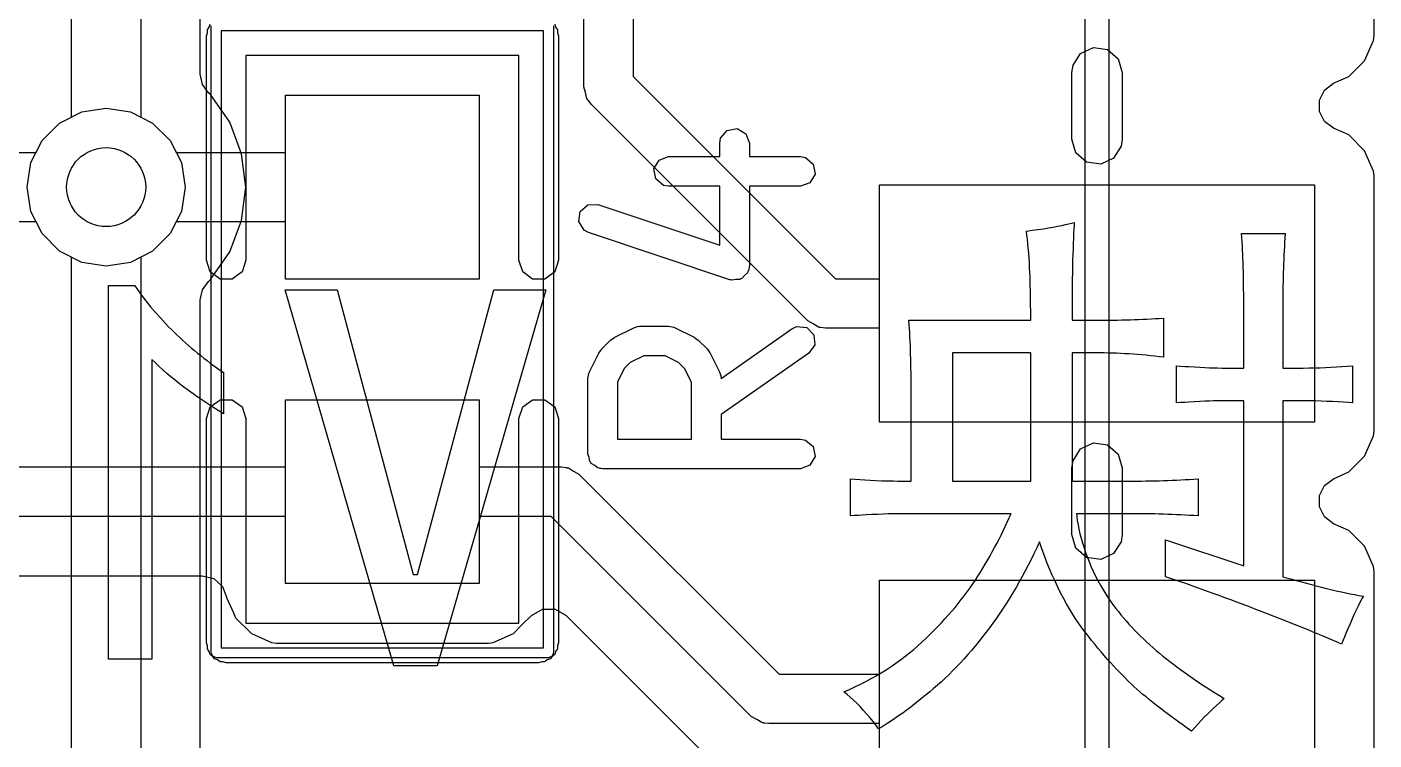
# Model space of a CAD drawing. Extents: x 2.76 to 4.68, y -4.29 to -3.
# Drawn here: x 3.1842 to 3.4524, y -3.6651 to -3.5231 of the extents above; entities that cross this region are included whole.
import ezdxf

# ---------------------------------------------------------------- set-up
doc = ezdxf.new("R2010")
doc.units = 0
doc.header["$MEASUREMENT"] = 0
doc.layers.add('BLACK', color=7, linetype='CONTINUOUS')

msp = doc.modelspace()

# ---------------------------------------------------------------- linework, layer by layer
at = {"layer": 'BLACK', "linetype": 'CONTINUOUS'}
for p, q in [((3.3949, -3.95219), (3.3949, -3.0073)), ((3.39963, -3.00967), (3.39963, -3.94982)), ((3.19311, -3.54105), (3.19311, -3.41395)), ((3.20689, -3.41395), (3.20689, -3.54105)), ((3.30492, -3.475), (3.30492, -3.53296)), ((3.4524, -3.52482), (3.4524, -3.47404)), ((3.29508, -3.535), (3.29508, -3.47704)), ((3.21872, -3.53254), (3.21872, -3.495)), ((3.22015, -3.52367), (3.22052, -3.52316)), ((3.22015, -3.52429), (3.22015, -3.52367)), ((3.22052, -3.52316), (3.22071, -3.52257)), ((3.22094, -3.64772), (3.22094, -3.52291)), ((3.28906, -3.52291), (3.28906, -3.64772)), ((3.28929, -3.52257), (3.28948, -3.52316)), ((3.28948, -3.52316), (3.28985, -3.52367)), ((3.28985, -3.52367), (3.28985, -3.52429)), ((3.21996, -3.52488), (3.22015, -3.52429)), ((3.21996, -3.56957), (3.21996, -3.52488)), ((3.22291, -3.5239), (3.22291, -3.64673)), ((3.28709, -3.5239), (3.22291, -3.5239)), ((3.28709, -3.64673), (3.28709, -3.5239)), ((3.28985, -3.52429), (3.29004, -3.52488)), ((3.29004, -3.52488), (3.29004, -3.56957)), ((3.4505, -3.52985), (3.45229, -3.52581)), ((3.45229, -3.52581), (3.4524, -3.52482)), ((3.28217, -3.52882), (3.22783, -3.52882)), ((3.22783, -3.52882), (3.22783, -3.56957)), ((3.28217, -3.56957), (3.28217, -3.52882)), ((3.39247, -3.53074), (3.39399, -3.52837)), ((3.39399, -3.52837), (3.39655, -3.5272)), ((3.39655, -3.5272), (3.39934, -3.5276)), ((3.39934, -3.5276), (3.40147, -3.52944)), ((3.39226, -3.53215), (3.39247, -3.53074)), ((3.40147, -3.52944), (3.40226, -3.53215)), ((3.44737, -3.53298), (3.4505, -3.52985)), ((3.21915, -3.53455), (3.21872, -3.53254)), ((3.30492, -3.53296), (3.34521, -3.57325)), ((3.39226, -3.54545), (3.39226, -3.53215)), ((3.40226, -3.53215), (3.40226, -3.54545)), ((3.44253, -3.53568), (3.44431, -3.53433)), ((3.44431, -3.53433), (3.44737, -3.53298)), ((3.22037, -3.5362), (3.21915, -3.53455)), ((3.22079, -3.53658), (3.22037, -3.5362)), ((3.2246, -3.54209), (3.22079, -3.53658)), ((3.23571, -3.54811), (3.23571, -3.53669)), ((3.23571, -3.53669), (3.27429, -3.53669)), ((3.23571, -3.57331), (3.23571, -3.53669)), ((3.23571, -3.53669), (3.27429, -3.53669)), ((3.23571, -3.57331), (3.23571, -3.53669)), ((3.23571, -3.53669), (3.27429, -3.53669)), ((3.27429, -3.53669), (3.27429, -3.57331)), ((3.27429, -3.53669), (3.27429, -3.57331)), ((3.27429, -3.53669), (3.27429, -3.57331)), ((3.29542, -3.53617), (3.29508, -3.535)), ((3.29568, -3.53736), (3.29542, -3.53617)), ((3.44153, -3.53768), (3.44253, -3.53568)), ((3.19513, -3.54002), (3.2, -3.53925)), ((3.2, -3.53925), (3.20487, -3.54002)), ((3.29583, -3.53756), (3.29568, -3.53736)), ((3.29586, -3.53766), (3.29583, -3.53756)), ((3.29599, -3.53778), (3.29586, -3.53766)), ((3.29652, -3.53848), (3.29599, -3.53778)), ((3.33969, -3.58165), (3.29652, -3.53848)), ((3.44153, -3.53992), (3.44153, -3.53768)), ((3.18726, -3.54574), (3.19074, -3.54226)), ((3.18726, -3.54574), (3.19074, -3.54226)), ((3.19074, -3.54226), (3.19513, -3.54002)), ((3.19074, -3.54226), (3.19311, -3.54105)), ((3.20487, -3.54002), (3.20926, -3.54226)), ((3.20689, -3.54105), (3.20926, -3.54226)), ((3.20926, -3.54226), (3.21274, -3.54574)), ((3.20926, -3.54226), (3.21274, -3.54574)), ((3.22697, -3.54835), (3.2246, -3.54209)), ((3.44253, -3.54192), (3.44153, -3.53992)), ((3.44431, -3.54327), (3.44253, -3.54192)), ((3.32232, -3.54525), (3.32361, -3.5437)), ((3.32361, -3.5437), (3.3256, -3.54335)), ((3.3256, -3.54335), (3.32735, -3.54436)), ((3.32735, -3.54436), (3.32804, -3.54626)), ((3.44737, -3.54462), (3.44431, -3.54327)), ((3.4505, -3.54775), (3.44737, -3.54462)), ((3.18502, -3.55013), (3.18726, -3.54574)), ((3.18605, -3.54811), (3.18726, -3.54574)), ((3.21274, -3.54574), (3.21395, -3.54811)), ((3.21274, -3.54574), (3.21498, -3.55013)), ((3.32214, -3.54626), (3.32232, -3.54525)), ((3.32214, -3.54893), (3.32214, -3.54626)), ((3.32804, -3.54626), (3.32804, -3.54893)), ((3.39306, -3.54816), (3.39226, -3.54545)), ((3.40206, -3.54686), (3.40054, -3.54923)), ((3.40226, -3.54545), (3.40206, -3.54686)), ((3.45229, -3.55179), (3.4505, -3.54775)), ((3.4505, -3.54775), (3.4505, -3.54775)), ((3.4505, -3.54775), (3.4505, -3.54775)), ((3.145, -3.54811), (3.18605, -3.54811)), ((3.18425, -3.555), (3.18502, -3.55013)), ((3.21395, -3.54811), (3.23571, -3.54811)), ((3.21498, -3.55013), (3.21575, -3.555)), ((3.22778, -3.555), (3.22697, -3.54835)), ((3.30906, -3.55137), (3.31007, -3.54962)), ((3.31007, -3.54962), (3.31197, -3.54893)), ((3.31197, -3.54893), (3.32214, -3.54893)), ((3.32804, -3.54893), (3.33821, -3.54893)), ((3.33821, -3.54893), (3.33922, -3.54911)), ((3.33922, -3.54911), (3.34077, -3.55041)), ((3.34077, -3.55041), (3.34112, -3.5524)), ((3.39519, -3.55), (3.39306, -3.54816)), ((3.39798, -3.5504), (3.39519, -3.55)), ((3.40054, -3.54923), (3.39798, -3.5504)), ((3.30941, -3.55336), (3.30906, -3.55137)), ((3.34112, -3.5524), (3.34011, -3.55415)), ((3.4524, -3.55278), (3.45229, -3.55179)), ((3.4524, -3.60356), (3.4524, -3.55278)), ((3.18502, -3.55987), (3.18425, -3.555)), ((3.21575, -3.555), (3.21498, -3.55987)), ((3.22697, -3.56165), (3.22778, -3.555)), ((3.31096, -3.55466), (3.30941, -3.55336)), ((3.31197, -3.55484), (3.31096, -3.55466)), ((3.32214, -3.55484), (3.31197, -3.55484)), ((3.32214, -3.56654), (3.32214, -3.55484)), ((3.33821, -3.55484), (3.32804, -3.55484)), ((3.32804, -3.55484), (3.32804, -3.57063)), ((3.34011, -3.55415), (3.33821, -3.55484)), ((3.35396, -3.57325), (3.35396, -3.55455)), ((3.35396, -3.55455), (3.44057, -3.55455)), ((3.35396, -3.60179), (3.35396, -3.55455)), ((3.35396, -3.55455), (3.44057, -3.55455)), ((3.35396, -3.60179), (3.35396, -3.55455)), ((3.35396, -3.55455), (3.44057, -3.55455)), ((3.44057, -3.55455), (3.44057, -3.60179)), ((3.44057, -3.55455), (3.44057, -3.60179)), ((3.44057, -3.55455), (3.44057, -3.60179)), ((3.29437, -3.55985), (3.29588, -3.55851)), ((3.29588, -3.55851), (3.2979, -3.55846)), ((3.2979, -3.55846), (3.32214, -3.56654)), ((3.18726, -3.56426), (3.18502, -3.55987)), ((3.21498, -3.55987), (3.21274, -3.56426)), ((3.29408, -3.56185), (3.29437, -3.55985)), ((3.18605, -3.56189), (3.14785, -3.56189)), ((3.18726, -3.56426), (3.18605, -3.56189)), ((3.21395, -3.56189), (3.21274, -3.56426)), ((3.23571, -3.56189), (3.21395, -3.56189)), ((3.2246, -3.56791), (3.22697, -3.56165)), ((3.23571, -3.57331), (3.23571, -3.56189)), ((3.29513, -3.56357), (3.29408, -3.56185)), ((3.29603, -3.56406), (3.29513, -3.56357)), ((3.38319, -3.56376), (3.38359, -3.56371)), ((3.38329, -3.56454), (3.38319, -3.56376)), ((3.38359, -3.56371), (3.38437, -3.5636)), ((3.38437, -3.5636), (3.3855, -3.56344)), ((3.3855, -3.56344), (3.38657, -3.56328)), ((3.38657, -3.56328), (3.38757, -3.56311)), ((3.38757, -3.56311), (3.38852, -3.56295)), ((3.38852, -3.56295), (3.3894, -3.56279)), ((3.3894, -3.56279), (3.39022, -3.56263)), ((3.39022, -3.56263), (3.39098, -3.56247)), ((3.39098, -3.56247), (3.3919, -3.56225)), ((3.3919, -3.56225), (3.39271, -3.56203)), ((3.39263, -3.56331), (3.39258, -3.56422)), ((3.39268, -3.56245), (3.39263, -3.56331)), ((3.39271, -3.56203), (3.39268, -3.56245)), ((3.19074, -3.56774), (3.18726, -3.56426)), ((3.19074, -3.56774), (3.18726, -3.56426)), ((3.21274, -3.56426), (3.20926, -3.56774)), ((3.21274, -3.56426), (3.20926, -3.56774)), ((3.32416, -3.57343), (3.29603, -3.56406)), ((3.38339, -3.56536), (3.38329, -3.56454)), ((3.38349, -3.56622), (3.38339, -3.56536)), ((3.38357, -3.56712), (3.38349, -3.56622)), ((3.3925, -3.5662), (3.39247, -3.56727)), ((3.39254, -3.56519), (3.3925, -3.5662)), ((3.39258, -3.56422), (3.39254, -3.56519)), ((3.42609, -3.56502), (3.42603, -3.56421)), ((3.42603, -3.56421), (3.43469, -3.56421)), ((3.42613, -3.56584), (3.42609, -3.56502)), ((3.42618, -3.56667), (3.42613, -3.56584)), ((3.43459, -3.56594), (3.43454, -3.5668)), ((3.43464, -3.56507), (3.43459, -3.56594)), ((3.43469, -3.56421), (3.43464, -3.56507)), ((3.19513, -3.56998), (3.19074, -3.56774)), ((3.19311, -3.56895), (3.19074, -3.56774)), ((3.19311, -3.91105), (3.19311, -3.56895)), ((3.20926, -3.56774), (3.20487, -3.56998)), ((3.20926, -3.56774), (3.20689, -3.56895)), ((3.20689, -3.56895), (3.20689, -3.91105)), ((3.22079, -3.57342), (3.2246, -3.56791)), ((3.38365, -3.56807), (3.38357, -3.56712)), ((3.38372, -3.56905), (3.38365, -3.56807)), ((3.38378, -3.57007), (3.38372, -3.56905)), ((3.39243, -3.56838), (3.3924, -3.56955)), ((3.39247, -3.56727), (3.39243, -3.56838)), ((3.42622, -3.5675), (3.42618, -3.56667)), ((3.42626, -3.56834), (3.42622, -3.5675)), ((3.42629, -3.56919), (3.42626, -3.56834)), ((3.42632, -3.57005), (3.42629, -3.56919)), ((3.43446, -3.56853), (3.43442, -3.5694)), ((3.4345, -3.56767), (3.43446, -3.56853)), ((3.43454, -3.5668), (3.4345, -3.56767)), ((3.2, -3.57075), (3.19513, -3.56998)), ((3.20487, -3.56998), (3.2, -3.57075)), ((3.22071, -3.57188), (3.21996, -3.56957)), ((3.22268, -3.57331), (3.22071, -3.57188)), ((3.22708, -3.57188), (3.22511, -3.57331)), ((3.22783, -3.56957), (3.22708, -3.57188)), ((3.28292, -3.57188), (3.28217, -3.56957)), ((3.28489, -3.57331), (3.28292, -3.57188)), ((3.28929, -3.57188), (3.28732, -3.57331)), ((3.29004, -3.56957), (3.28929, -3.57188)), ((3.32772, -3.57182), (3.32769, -3.57204)), ((3.32786, -3.57164), (3.32772, -3.57182)), ((3.32804, -3.57063), (3.32786, -3.57164)), ((3.38383, -3.57086), (3.38378, -3.57007)), ((3.38384, -3.57113), (3.38383, -3.57086)), ((3.38388, -3.57196), (3.38384, -3.57113)), ((3.39238, -3.57077), (3.39235, -3.57204)), ((3.3924, -3.56955), (3.39238, -3.57077)), ((3.42635, -3.57091), (3.42632, -3.57005)), ((3.42638, -3.57178), (3.42635, -3.57091)), ((3.4264, -3.57265), (3.42638, -3.57178)), ((3.43436, -3.57113), (3.43433, -3.57199)), ((3.43439, -3.57026), (3.43436, -3.57113)), ((3.43442, -3.5694), (3.43439, -3.57026)), ((3.20045, -3.64902), (3.20045, -3.57459)), ((3.20045, -3.57459), (3.20564, -3.57459)), ((3.20564, -3.57459), (3.20608, -3.57521)), ((3.21915, -3.57545), (3.22037, -3.5738)), ((3.22037, -3.5738), (3.22046, -3.57372)), ((3.22046, -3.57372), (3.22079, -3.57342)), ((3.22511, -3.57331), (3.22268, -3.57331)), ((3.27429, -3.57331), (3.23571, -3.57331)), ((3.27429, -3.57331), (3.23571, -3.57331)), ((3.27429, -3.57331), (3.23571, -3.57331)), ((3.28732, -3.57331), (3.28489, -3.57331)), ((3.32438, -3.57343), (3.32416, -3.57343)), ((3.32458, -3.57354), (3.32438, -3.57343)), ((3.32537, -3.5734), (3.32458, -3.57354)), ((3.32618, -3.57338), (3.32537, -3.5734)), ((3.32634, -3.57323), (3.32618, -3.57338)), ((3.32657, -3.57319), (3.32634, -3.57323)), ((3.32708, -3.57257), (3.32657, -3.57319)), ((3.32769, -3.57204), (3.32708, -3.57257)), ((3.34521, -3.57325), (3.35396, -3.57325)), ((3.38391, -3.57281), (3.38388, -3.57196)), ((3.38394, -3.5737), (3.38391, -3.57281)), ((3.38397, -3.57462), (3.38394, -3.5737)), ((3.38399, -3.57557), (3.38397, -3.57462)), ((3.39233, -3.57336), (3.39232, -3.57473)), ((3.39235, -3.57204), (3.39233, -3.57336)), ((3.42642, -3.57354), (3.4264, -3.57265)), ((3.42643, -3.57443), (3.42642, -3.57354)), ((3.42644, -3.57532), (3.42643, -3.57443)), ((3.43427, -3.57459), (3.43426, -3.57546)), ((3.43429, -3.57373), (3.43427, -3.57459)), ((3.43431, -3.57286), (3.43429, -3.57373)), ((3.43433, -3.57199), (3.43431, -3.57286)), ((3.20608, -3.57521), (3.20697, -3.57643)), ((3.20697, -3.57643), (3.2079, -3.57764)), ((3.21872, -3.57746), (3.21915, -3.57545)), ((3.23562, -3.57546), (3.24601, -3.57546)), ((3.25726, -3.65031), (3.23562, -3.57546)), ((3.24601, -3.57546), (3.26114, -3.63213)), ((3.26201, -3.63213), (3.27716, -3.57546)), ((3.28755, -3.57546), (3.26591, -3.65031)), ((3.27716, -3.57546), (3.28755, -3.57546)), ((3.38401, -3.57655), (3.38399, -3.57557)), ((3.38403, -3.57755), (3.38401, -3.57655)), ((3.3923, -3.57615), (3.39229, -3.57762)), ((3.39232, -3.57473), (3.3923, -3.57615)), ((3.42645, -3.57623), (3.42644, -3.57532)), ((3.42646, -3.57714), (3.42645, -3.57623)), ((3.42646, -3.57805), (3.42646, -3.57714)), ((3.43426, -3.57546), (3.43425, -3.57632)), ((3.43425, -3.57632), (3.43425, -3.57719)), ((3.43425, -3.57719), (3.43425, -3.57805)), ((3.2079, -3.57764), (3.20885, -3.57882)), ((3.20885, -3.57882), (3.20984, -3.57998)), ((3.20984, -3.57998), (3.21086, -3.58112)), ((3.21872, -3.81439), (3.21872, -3.57746)), ((3.38404, -3.57859), (3.38403, -3.57755)), ((3.38405, -3.57966), (3.38404, -3.57859)), ((3.38405, -3.58076), (3.38405, -3.57966)), ((3.39229, -3.57914), (3.39228, -3.57992)), ((3.39228, -3.57992), (3.39228, -3.58071)), ((3.39229, -3.57762), (3.39229, -3.57914)), ((3.42646, -3.59103), (3.42646, -3.57805)), ((3.43425, -3.57805), (3.43425, -3.59103)), ((3.21086, -3.58112), (3.21191, -3.58224)), ((3.21191, -3.58224), (3.21244, -3.5828)), ((3.30618, -3.58274), (3.30634, -3.58268)), ((3.30634, -3.58268), (3.31197, -3.58268)), ((3.31197, -3.58268), (3.31298, -3.58286)), ((3.34076, -3.58223), (3.33969, -3.58165)), ((3.34178, -3.58289), (3.34076, -3.58223)), ((3.35987, -3.58233), (3.35982, -3.58151)), ((3.35982, -3.58151), (3.38405, -3.58151)), ((3.35992, -3.58316), (3.35987, -3.58233)), ((3.38405, -3.58151), (3.38405, -3.58076)), ((3.39228, -3.58071), (3.39228, -3.58151)), ((3.39228, -3.58151), (3.39703, -3.58151)), ((3.39703, -3.58151), (3.3979, -3.58151)), ((3.3979, -3.58151), (3.39876, -3.58151)), ((3.39876, -3.58151), (3.39961, -3.5815)), ((3.39961, -3.5815), (3.40047, -3.58149)), ((3.40047, -3.58149), (3.40132, -3.58147)), ((3.40132, -3.58147), (3.40217, -3.58145)), ((3.40217, -3.58145), (3.40301, -3.58143)), ((3.40301, -3.58143), (3.40385, -3.5814)), ((3.40385, -3.5814), (3.40469, -3.58137)), ((3.40469, -3.58137), (3.40552, -3.58134)), ((3.40552, -3.58134), (3.40635, -3.58131)), ((3.40635, -3.58131), (3.40718, -3.58127)), ((3.40718, -3.58127), (3.408, -3.58122)), ((3.408, -3.58122), (3.40883, -3.58118)), ((3.40883, -3.58118), (3.40964, -3.58113)), ((3.40964, -3.58113), (3.41046, -3.58107)), ((3.41046, -3.58107), (3.41046, -3.58886)), ((3.21244, -3.5828), (3.21298, -3.58335)), ((3.21298, -3.58335), (3.21353, -3.58389)), ((3.21353, -3.58389), (3.21409, -3.58443)), ((3.21409, -3.58443), (3.21466, -3.58496)), ((3.21466, -3.58496), (3.21523, -3.58549)), ((3.3005, -3.58542), (3.30123, -3.58491)), ((3.30123, -3.58491), (3.30127, -3.58487)), ((3.30127, -3.58487), (3.30502, -3.58299)), ((3.30502, -3.58299), (3.306, -3.5827)), ((3.306, -3.5827), (3.30618, -3.58274)), ((3.31298, -3.58286), (3.31311, -3.58297)), ((3.31311, -3.58297), (3.31329, -3.58299)), ((3.31329, -3.58299), (3.31704, -3.58487)), ((3.31704, -3.58487), (3.31775, -3.58539)), ((3.3224, -3.59309), (3.33652, -3.58321)), ((3.33652, -3.58321), (3.33745, -3.58278)), ((3.33745, -3.58278), (3.33946, -3.58296)), ((3.33946, -3.58296), (3.34089, -3.58438)), ((3.34089, -3.58438), (3.34107, -3.5864)), ((3.34203, -3.58293), (3.34178, -3.58289)), ((3.34212, -3.58298), (3.34203, -3.58293)), ((3.3423, -3.58297), (3.34212, -3.58298)), ((3.34317, -3.58309), (3.3423, -3.58297)), ((3.35396, -3.58309), (3.34317, -3.58309)), ((3.35396, -3.60179), (3.35396, -3.58309)), ((3.35997, -3.58399), (3.35992, -3.58316)), ((3.36001, -3.58484), (3.35997, -3.58399)), ((3.36005, -3.58569), (3.36001, -3.58484)), ((3.21523, -3.58549), (3.21581, -3.58601)), ((3.21581, -3.58601), (3.2164, -3.58653)), ((3.2164, -3.58653), (3.217, -3.58704)), ((3.217, -3.58704), (3.2176, -3.58755)), ((3.2176, -3.58755), (3.21821, -3.58806)), ((3.29808, -3.58806), (3.2986, -3.58735)), ((3.2986, -3.58735), (3.29863, -3.58729)), ((3.29863, -3.58729), (3.3005, -3.58542)), ((3.31775, -3.58539), (3.3178, -3.58542)), ((3.3178, -3.58542), (3.31968, -3.58729)), ((3.31968, -3.58729), (3.32019, -3.58802)), ((3.32019, -3.58802), (3.32023, -3.58806)), ((3.34107, -3.5864), (3.33991, -3.58805)), ((3.36009, -3.58656), (3.36005, -3.58569)), ((3.36012, -3.58744), (3.36009, -3.58656)), ((3.36014, -3.588), (3.36012, -3.58744)), ((3.36015, -3.58832), (3.36014, -3.588)), ((3.36847, -3.588), (3.36847, -3.61354)), ((3.38405, -3.588), (3.36847, -3.588)), ((3.38405, -3.61354), (3.38405, -3.588)), ((3.39703, -3.588), (3.39228, -3.588)), ((3.39228, -3.588), (3.39228, -3.61354)), ((3.39785, -3.588), (3.39703, -3.588)), ((3.39866, -3.58801), (3.39785, -3.588)), ((3.39949, -3.58803), (3.39866, -3.58801)), ((3.40031, -3.58805), (3.39949, -3.58803)), ((3.20981, -3.59), (3.2091, -3.5893)), ((3.2091, -3.5893), (3.2091, -3.64902)), ((3.21055, -3.5907), (3.20981, -3.59)), ((3.21131, -3.59139), (3.21055, -3.5907)), ((3.21821, -3.58806), (3.21883, -3.58855)), ((3.21883, -3.58855), (3.21945, -3.58905)), ((3.21945, -3.58905), (3.22009, -3.58953)), ((3.22009, -3.58953), (3.22073, -3.59002)), ((3.22073, -3.59002), (3.22138, -3.5905)), ((3.22138, -3.5905), (3.22203, -3.59097)), ((3.2962, -3.59181), (3.29808, -3.58806)), ((3.30434, -3.58993), (3.30314, -3.59113)), ((3.30704, -3.58858), (3.30434, -3.58993)), ((3.31127, -3.58858), (3.30704, -3.58858)), ((3.31397, -3.58993), (3.31127, -3.58858)), ((3.31516, -3.59113), (3.31397, -3.58993)), ((3.32023, -3.58806), (3.32211, -3.59181)), ((3.33991, -3.58805), (3.32242, -3.60029)), ((3.36018, -3.58922), (3.36015, -3.58832)), ((3.3602, -3.59013), (3.36018, -3.58922)), ((3.36022, -3.59104), (3.3602, -3.59013)), ((3.40114, -3.58808), (3.40031, -3.58805)), ((3.40197, -3.58812), (3.40114, -3.58808)), ((3.4028, -3.58816), (3.40197, -3.58812)), ((3.40364, -3.58821), (3.4028, -3.58816)), ((3.40448, -3.58827), (3.40364, -3.58821)), ((3.40532, -3.58833), (3.40448, -3.58827)), ((3.40617, -3.5884), (3.40532, -3.58833)), ((3.40702, -3.58848), (3.40617, -3.5884)), ((3.40788, -3.58857), (3.40702, -3.58848)), ((3.40873, -3.58866), (3.40788, -3.58857)), ((3.40959, -3.58876), (3.40873, -3.58866)), ((3.41046, -3.58886), (3.40959, -3.58876)), ((3.41305, -3.59796), (3.41305, -3.59059)), ((3.41305, -3.59059), (3.4139, -3.59065)), ((3.4139, -3.59065), (3.41472, -3.5907)), ((3.41472, -3.5907), (3.41551, -3.59074)), ((3.44597, -3.59074), (3.44704, -3.59067)), ((3.44704, -3.59067), (3.44809, -3.59059)), ((3.44809, -3.59059), (3.44809, -3.59796)), ((3.2121, -3.59208), (3.21131, -3.59139)), ((3.21291, -3.59277), (3.2121, -3.59208)), ((3.21374, -3.59346), (3.21291, -3.59277)), ((3.22203, -3.59097), (3.2227, -3.59144)), ((3.2227, -3.59144), (3.22337, -3.5919)), ((3.22337, -3.5919), (3.22337, -3.60011)), ((3.29589, -3.59313), (3.29607, -3.59212)), ((3.29589, -3.60813), (3.29589, -3.59313)), ((3.29607, -3.59212), (3.29618, -3.59199)), ((3.29618, -3.59199), (3.2962, -3.59181)), ((3.30314, -3.59113), (3.3018, -3.59383)), ((3.31651, -3.59383), (3.31516, -3.59113)), ((3.32211, -3.59181), (3.3224, -3.59279)), ((3.3224, -3.59279), (3.32236, -3.59296)), ((3.32236, -3.59296), (3.3224, -3.59309)), ((3.36023, -3.59197), (3.36022, -3.59104)), ((3.36025, -3.59291), (3.36023, -3.59197)), ((3.36026, -3.59386), (3.36025, -3.59291)), ((3.41551, -3.59074), (3.41664, -3.59081)), ((3.41664, -3.59081), (3.4177, -3.59086)), ((3.4177, -3.59086), (3.41869, -3.59091)), ((3.41869, -3.59091), (3.41961, -3.59095)), ((3.41961, -3.59095), (3.42046, -3.59098)), ((3.42046, -3.59098), (3.42124, -3.59101)), ((3.42124, -3.59101), (3.42218, -3.59103)), ((3.42218, -3.59103), (3.423, -3.59103)), ((3.423, -3.59103), (3.42646, -3.59103)), ((3.43425, -3.59103), (3.43642, -3.59103)), ((3.43642, -3.59103), (3.43718, -3.59103)), ((3.43718, -3.59103), (3.4383, -3.59102)), ((3.4383, -3.59102), (3.43942, -3.59101)), ((3.43942, -3.59101), (3.44053, -3.59098)), ((3.44053, -3.59098), (3.44164, -3.59095)), ((3.44164, -3.59095), (3.44273, -3.59091)), ((3.44273, -3.59091), (3.44382, -3.59086)), ((3.44382, -3.59086), (3.4449, -3.59081)), ((3.4449, -3.59081), (3.44597, -3.59074)), ((3.2146, -3.59414), (3.21374, -3.59346)), ((3.21548, -3.59481), (3.2146, -3.59414)), ((3.21638, -3.59549), (3.21548, -3.59481)), ((3.21731, -3.59616), (3.21638, -3.59549)), ((3.3018, -3.59383), (3.3018, -3.60518)), ((3.31651, -3.60518), (3.31651, -3.59383)), ((3.36026, -3.59482), (3.36026, -3.59386)), ((3.36026, -3.59578), (3.36026, -3.59482)), ((3.36026, -3.61354), (3.36026, -3.59578)), ((3.21826, -3.59682), (3.21731, -3.59616)), ((3.21923, -3.59749), (3.21826, -3.59682)), ((3.22023, -3.59815), (3.21923, -3.59749)), ((3.21996, -3.60106), (3.22071, -3.59875)), ((3.22125, -3.59881), (3.22023, -3.59815)), ((3.22071, -3.59875), (3.22268, -3.59732)), ((3.22268, -3.59732), (3.22511, -3.59732)), ((3.22511, -3.59732), (3.22708, -3.59875)), ((3.22708, -3.59875), (3.22783, -3.60106)), ((3.23571, -3.61071), (3.23571, -3.59732)), ((3.23571, -3.59732), (3.27429, -3.59732)), ((3.23571, -3.63394), (3.23571, -3.59732)), ((3.23571, -3.59732), (3.27429, -3.59732)), ((3.23571, -3.63394), (3.23571, -3.59732)), ((3.23571, -3.59732), (3.27429, -3.59732)), ((3.27429, -3.59732), (3.27429, -3.61071)), ((3.27429, -3.59732), (3.27429, -3.63394)), ((3.27429, -3.59732), (3.27429, -3.63394)), ((3.28217, -3.60106), (3.28292, -3.59875)), ((3.28292, -3.59875), (3.28489, -3.59732)), ((3.28489, -3.59732), (3.28732, -3.59732)), ((3.28732, -3.59732), (3.28929, -3.59875)), ((3.28929, -3.59875), (3.29004, -3.60106)), ((3.4139, -3.5979), (3.41305, -3.59796)), ((3.41472, -3.59785), (3.4139, -3.5979)), ((3.41551, -3.59781), (3.41472, -3.59785)), ((3.41664, -3.59774), (3.41551, -3.59781)), ((3.4177, -3.59769), (3.41664, -3.59774)), ((3.41869, -3.59764), (3.4177, -3.59769)), ((3.41961, -3.5976), (3.41869, -3.59764)), ((3.42046, -3.59757), (3.41961, -3.5976)), ((3.42124, -3.59754), (3.42046, -3.59757)), ((3.42218, -3.59752), (3.42124, -3.59754)), ((3.423, -3.59752), (3.42218, -3.59752)), ((3.42646, -3.59752), (3.423, -3.59752)), ((3.42646, -3.6304), (3.42646, -3.59752)), ((3.43598, -3.59752), (3.43425, -3.59752)), ((3.43425, -3.59752), (3.43425, -3.63257)), ((3.43679, -3.59752), (3.43598, -3.59752)), ((3.43759, -3.59752), (3.43679, -3.59752)), ((3.43838, -3.59753), (3.43759, -3.59752)), ((3.43917, -3.59754), (3.43838, -3.59753)), ((3.43995, -3.59756), (3.43917, -3.59754)), ((3.44073, -3.59758), (3.43995, -3.59756)), ((3.44188, -3.59761), (3.44073, -3.59758)), ((3.44301, -3.59766), (3.44188, -3.59761)), ((3.44413, -3.59771), (3.44301, -3.59766)), ((3.44523, -3.59776), (3.44413, -3.59771)), ((3.44632, -3.59783), (3.44523, -3.59776)), ((3.44739, -3.5979), (3.44632, -3.59783)), ((3.44809, -3.59796), (3.44739, -3.5979)), ((3.21996, -3.64575), (3.21996, -3.60106)), ((3.2223, -3.59946), (3.22125, -3.59881)), ((3.22337, -3.60011), (3.2223, -3.59946)), ((3.22783, -3.60106), (3.22783, -3.64181)), ((3.28217, -3.64181), (3.28217, -3.60106)), ((3.29004, -3.60106), (3.29004, -3.64575)), ((3.32242, -3.60029), (3.32242, -3.60518)), ((3.44057, -3.60179), (3.35396, -3.60179)), ((3.44057, -3.60179), (3.35396, -3.60179)), ((3.44057, -3.60179), (3.35396, -3.60179)), ((3.45229, -3.60455), (3.4524, -3.60356)), ((3.3018, -3.60518), (3.31651, -3.60518)), ((3.32242, -3.60518), (3.33821, -3.60518)), ((3.33821, -3.60518), (3.33922, -3.60535)), ((3.33922, -3.60535), (3.34077, -3.60665)), ((3.34077, -3.60665), (3.34112, -3.60864)), ((3.39399, -3.60711), (3.39655, -3.60594)), ((3.39655, -3.60594), (3.39934, -3.60634)), ((3.39934, -3.60634), (3.40147, -3.60818)), ((3.4505, -3.60859), (3.45229, -3.60455)), ((3.29615, -3.60885), (3.29589, -3.60813)), ((3.29629, -3.60961), (3.29615, -3.60885)), ((3.34112, -3.60864), (3.34011, -3.61039)), ((3.39226, -3.61089), (3.39247, -3.60948)), ((3.39247, -3.60948), (3.39399, -3.60711)), ((3.40147, -3.60818), (3.40226, -3.61089)), ((3.44737, -3.61172), (3.4505, -3.60859)), ((3.16429, -3.61071), (3.23571, -3.61071)), ((3.27429, -3.61071), (3.29063, -3.61071)), ((3.29063, -3.61071), (3.2915, -3.61083)), ((3.2915, -3.61083), (3.29168, -3.61082)), ((3.29168, -3.61082), (3.29177, -3.61087)), ((3.29177, -3.61087), (3.29202, -3.61091)), ((3.29202, -3.61091), (3.29304, -3.61157)), ((3.29304, -3.61157), (3.29411, -3.61215)), ((3.29411, -3.61215), (3.33395, -3.65199)), ((3.29649, -3.60978), (3.29629, -3.60961)), ((3.29658, -3.61003), (3.29649, -3.60978)), ((3.29725, -3.61041), (3.29658, -3.61003)), ((3.29783, -3.6109), (3.29725, -3.61041)), ((3.29822, -3.61097), (3.29783, -3.6109)), ((3.29833, -3.61104), (3.29822, -3.61097)), ((3.29846, -3.61101), (3.29833, -3.61104)), ((3.29884, -3.61108), (3.29846, -3.61101)), ((3.33821, -3.61108), (3.29884, -3.61108)), ((3.34011, -3.61039), (3.33821, -3.61108)), ((3.39226, -3.62419), (3.39226, -3.61089)), ((3.40226, -3.61089), (3.40226, -3.62419)), ((3.44431, -3.61307), (3.44737, -3.61172)), ((3.34815, -3.62046), (3.34815, -3.61309)), ((3.34815, -3.61309), (3.34906, -3.61317)), ((3.34906, -3.61317), (3.35002, -3.61324)), ((3.35002, -3.61324), (3.35103, -3.61331)), ((3.35103, -3.61331), (3.35208, -3.61336)), ((3.35208, -3.61336), (3.35317, -3.61341)), ((3.35317, -3.61341), (3.35432, -3.61345)), ((3.35432, -3.61345), (3.35511, -3.61347)), ((3.35511, -3.61347), (3.35591, -3.61349)), ((3.35591, -3.61349), (3.35674, -3.61351)), ((3.35674, -3.61351), (3.35759, -3.61352)), ((3.35759, -3.61352), (3.35846, -3.61353)), ((3.35846, -3.61353), (3.35935, -3.61353)), ((3.35935, -3.61353), (3.36026, -3.61354)), ((3.36847, -3.61354), (3.38405, -3.61354)), ((3.39228, -3.61354), (3.40353, -3.61354)), ((3.40353, -3.61354), (3.4044, -3.61353)), ((3.4044, -3.61353), (3.40526, -3.61353)), ((3.40526, -3.61353), (3.40613, -3.61352)), ((3.40613, -3.61352), (3.407, -3.61351)), ((3.407, -3.61351), (3.40786, -3.61349)), ((3.40786, -3.61349), (3.40873, -3.61347)), ((3.40873, -3.61347), (3.40959, -3.61345)), ((3.40959, -3.61345), (3.41046, -3.61342)), ((3.41046, -3.61342), (3.41132, -3.6134)), ((3.41132, -3.6134), (3.41219, -3.61336)), ((3.41219, -3.61336), (3.41305, -3.61333)), ((3.41305, -3.61333), (3.41392, -3.61329)), ((3.41392, -3.61329), (3.41478, -3.61324)), ((3.41478, -3.61324), (3.41565, -3.6132)), ((3.41565, -3.6132), (3.41651, -3.61315)), ((3.41651, -3.61315), (3.41738, -3.61309)), ((3.41738, -3.61309), (3.41738, -3.62046)), ((3.44153, -3.61642), (3.44253, -3.61442)), ((3.44253, -3.61442), (3.44431, -3.61307)), ((3.44153, -3.61866), (3.44153, -3.61642)), ((3.35245, -3.62021), (3.35131, -3.62027)), ((3.35357, -3.62016), (3.35245, -3.62021)), ((3.35467, -3.62011), (3.35357, -3.62016)), ((3.35574, -3.62008), (3.35467, -3.62011)), ((3.3568, -3.62005), (3.35574, -3.62008)), ((3.35783, -3.62003), (3.3568, -3.62005)), ((3.35883, -3.62002), (3.35783, -3.62003)), ((3.35982, -3.62002), (3.35883, -3.62002)), ((3.38017, -3.62002), (3.35982, -3.62002)), ((3.37978, -3.62088), (3.38017, -3.62002)), ((3.40353, -3.62002), (3.39315, -3.62002)), ((3.39315, -3.62002), (3.39321, -3.62056)), ((3.4044, -3.62002), (3.40353, -3.62002)), ((3.40526, -3.62002), (3.4044, -3.62002)), ((3.40613, -3.62003), (3.40526, -3.62002)), ((3.407, -3.62004), (3.40613, -3.62003)), ((3.40786, -3.62006), (3.407, -3.62004)), ((3.40873, -3.62008), (3.40786, -3.62006)), ((3.40959, -3.6201), (3.40873, -3.62008)), ((3.41046, -3.62013), (3.40959, -3.6201)), ((3.41132, -3.62016), (3.41046, -3.62013)), ((3.41219, -3.62019), (3.41132, -3.62016)), ((3.41305, -3.62023), (3.41219, -3.62019)), ((3.44253, -3.62066), (3.44153, -3.61866)), ((3.23571, -3.62055), (3.16429, -3.62055)), ((3.23571, -3.63394), (3.23571, -3.62055)), ((3.28859, -3.62055), (3.27429, -3.62055)), ((3.27429, -3.62055), (3.27429, -3.63394)), ((3.32843, -3.66039), (3.28859, -3.62055)), ((3.34895, -3.62041), (3.34815, -3.62046)), ((3.34975, -3.62036), (3.34895, -3.62041)), ((3.35053, -3.62031), (3.34975, -3.62036)), ((3.35131, -3.62027), (3.35053, -3.62031)), ((3.37858, -3.62344), (3.37899, -3.62259)), ((3.37899, -3.62259), (3.37939, -3.62174)), ((3.37939, -3.62174), (3.37978, -3.62088)), ((3.39321, -3.62056), (3.39332, -3.6214)), ((3.39332, -3.6214), (3.39347, -3.62225)), ((3.39347, -3.62225), (3.39365, -3.62312)), ((3.41392, -3.62027), (3.41305, -3.62023)), ((3.41478, -3.62031), (3.41392, -3.62027)), ((3.41565, -3.62036), (3.41478, -3.62031)), ((3.41651, -3.62041), (3.41565, -3.62036)), ((3.41738, -3.62046), (3.41651, -3.62041)), ((3.44431, -3.62201), (3.44253, -3.62066)), ((3.44737, -3.62336), (3.44431, -3.62201)), ((3.37731, -3.62595), (3.37774, -3.62512)), ((3.37774, -3.62512), (3.37816, -3.62428)), ((3.37816, -3.62428), (3.37858, -3.62344)), ((3.39306, -3.6269), (3.39226, -3.62419)), ((3.39365, -3.62312), (3.39385, -3.62401)), ((3.39385, -3.62401), (3.39409, -3.62492)), ((3.39409, -3.62492), (3.39436, -3.62585)), ((3.40226, -3.62419), (3.40206, -3.6256)), ((3.41088, -3.63257), (3.41088, -3.62521)), ((3.41088, -3.62521), (3.42646, -3.6304)), ((3.4505, -3.62649), (3.44737, -3.62336)), ((3.37596, -3.62842), (3.37641, -3.6276)), ((3.37641, -3.6276), (3.37686, -3.62678)), ((3.37686, -3.62678), (3.37731, -3.62595)), ((3.38468, -3.628), (3.38411, -3.62915)), ((3.38524, -3.62683), (3.38468, -3.628)), ((3.38578, -3.62565), (3.38524, -3.62683)), ((3.38628, -3.62704), (3.38578, -3.62565)), ((3.38678, -3.62839), (3.38628, -3.62704)), ((3.39519, -3.62874), (3.39306, -3.6269)), ((3.39436, -3.62585), (3.39466, -3.6268)), ((3.39466, -3.6268), (3.39499, -3.62777)), ((3.39499, -3.62777), (3.39535, -3.62876)), ((3.40054, -3.62797), (3.39798, -3.62914)), ((3.40206, -3.6256), (3.40054, -3.62797)), ((3.45229, -3.63053), (3.4505, -3.62649)), ((3.4505, -3.62649), (3.4505, -3.62649)), ((3.4505, -3.62649), (3.4505, -3.62649)), ((3.37404, -3.63165), (3.37453, -3.63085)), ((3.37453, -3.63085), (3.37501, -3.63004)), ((3.37501, -3.63004), (3.37549, -3.62924)), ((3.37549, -3.62924), (3.37596, -3.62842)), ((3.38354, -3.63029), (3.38295, -3.63141)), ((3.38411, -3.62915), (3.38354, -3.63029)), ((3.38729, -3.62971), (3.38678, -3.62839)), ((3.38782, -3.63099), (3.38729, -3.62971)), ((3.39798, -3.62914), (3.39519, -3.62874)), ((3.39535, -3.62876), (3.39574, -3.62977)), ((3.39574, -3.62977), (3.39602, -3.63044)), ((3.39602, -3.63044), (3.39647, -3.63145)), ((3.4524, -3.63152), (3.45229, -3.63053)), ((3.18086, -3.63238), (3.21914, -3.63238)), ((3.21914, -3.63238), (3.22142, -3.63295)), ((3.22142, -3.63295), (3.22317, -3.6345)), ((3.26114, -3.63213), (3.26201, -3.63213)), ((3.35396, -3.65199), (3.35396, -3.63329)), ((3.35396, -3.63329), (3.44057, -3.63329)), ((3.35396, -3.68053), (3.35396, -3.63329)), ((3.35396, -3.63329), (3.44057, -3.63329)), ((3.35396, -3.68053), (3.35396, -3.63329)), ((3.35396, -3.63329), (3.44057, -3.63329)), ((3.37251, -3.63401), (3.37303, -3.63323)), ((3.37303, -3.63323), (3.37354, -3.63244)), ((3.37354, -3.63244), (3.37404, -3.63165)), ((3.38175, -3.63361), (3.38113, -3.63469)), ((3.38236, -3.63252), (3.38175, -3.63361)), ((3.38295, -3.63141), (3.38236, -3.63252)), ((3.38835, -3.63224), (3.38782, -3.63099)), ((3.38889, -3.63345), (3.38835, -3.63224)), ((3.38945, -3.63463), (3.38889, -3.63345)), ((3.39647, -3.63145), (3.39694, -3.63244)), ((3.39694, -3.63244), (3.39746, -3.63343)), ((3.39746, -3.63343), (3.398, -3.63441)), ((3.41186, -3.6329), (3.41088, -3.63257)), ((3.41286, -3.63324), (3.41186, -3.6329)), ((3.41388, -3.63359), (3.41286, -3.63324)), ((3.41492, -3.63395), (3.41388, -3.63359)), ((3.43425, -3.63257), (3.43444, -3.63263)), ((3.43444, -3.63263), (3.43522, -3.63285)), ((3.43522, -3.63285), (3.43604, -3.63308)), ((3.43604, -3.63308), (3.43689, -3.63331)), ((3.43689, -3.63331), (3.43778, -3.63355)), ((3.43778, -3.63355), (3.4387, -3.6338)), ((3.44057, -3.63329), (3.44057, -3.68053)), ((3.44057, -3.63329), (3.44057, -3.68053)), ((3.44057, -3.63329), (3.44057, -3.68053)), ((3.4524, -3.6823), (3.4524, -3.63152)), ((3.22317, -3.6345), (3.22398, -3.63666)), ((3.27429, -3.63394), (3.23571, -3.63394)), ((3.27429, -3.63394), (3.23571, -3.63394)), ((3.27429, -3.63394), (3.23571, -3.63394)), ((3.37083, -3.63635), (3.37141, -3.63557)), ((3.37141, -3.63557), (3.37197, -3.63479)), ((3.37197, -3.63479), (3.37251, -3.63401)), ((3.38051, -3.63575), (3.37987, -3.63679)), ((3.38113, -3.63469), (3.38051, -3.63575)), ((3.39001, -3.63577), (3.38945, -3.63463)), ((3.39058, -3.63687), (3.39001, -3.63577)), ((3.398, -3.63441), (3.39859, -3.63539)), ((3.39859, -3.63539), (3.3992, -3.63636)), ((3.41598, -3.63433), (3.41492, -3.63395)), ((3.41706, -3.63471), (3.41598, -3.63433)), ((3.41815, -3.6351), (3.41706, -3.63471)), ((3.41927, -3.6355), (3.41815, -3.6351)), ((3.4204, -3.63591), (3.41927, -3.6355)), ((3.42155, -3.63633), (3.4204, -3.63591)), ((3.4387, -3.6338), (3.43965, -3.63406)), ((3.43965, -3.63406), (3.44064, -3.63432)), ((3.44064, -3.63432), (3.4414, -3.63452)), ((3.4414, -3.63452), (3.44192, -3.63465)), ((3.44192, -3.63465), (3.4427, -3.63485)), ((3.4427, -3.63485), (3.44349, -3.63504)), ((3.44349, -3.63504), (3.4443, -3.63523)), ((3.4443, -3.63523), (3.44511, -3.63542)), ((3.44511, -3.63542), (3.44594, -3.6356)), ((3.44594, -3.6356), (3.44678, -3.63578)), ((3.44678, -3.63578), (3.44764, -3.63596)), ((3.44764, -3.63596), (3.4485, -3.63613)), ((3.4485, -3.63613), (3.44938, -3.6363)), ((3.44938, -3.6363), (3.45027, -3.63646)), ((3.22398, -3.63666), (3.22399, -3.63669)), ((3.22399, -3.63669), (3.22399, -3.63669)), ((3.22399, -3.63669), (3.22536, -3.63979)), ((3.36833, -3.63945), (3.36898, -3.63867)), ((3.36898, -3.63867), (3.36961, -3.6379)), ((3.36961, -3.6379), (3.37023, -3.63713)), ((3.37023, -3.63713), (3.37083, -3.63635)), ((3.37857, -3.63884), (3.3779, -3.63984)), ((3.37922, -3.63782), (3.37857, -3.63884)), ((3.37987, -3.63679), (3.37922, -3.63782)), ((3.39117, -3.63794), (3.39058, -3.63687)), ((3.39176, -3.63898), (3.39117, -3.63794)), ((3.39236, -3.63997), (3.39176, -3.63898)), ((3.3992, -3.63636), (3.39963, -3.637)), ((3.39963, -3.637), (3.40008, -3.63764)), ((3.40008, -3.63764), (3.40054, -3.63827)), ((3.40054, -3.63827), (3.40102, -3.6389)), ((3.40102, -3.6389), (3.40151, -3.63953)), ((3.42272, -3.63676), (3.42155, -3.63633)), ((3.4239, -3.6372), (3.42272, -3.63676)), ((3.42511, -3.63766), (3.4239, -3.6372)), ((3.42634, -3.63812), (3.42511, -3.63766)), ((3.42758, -3.63859), (3.42634, -3.63812)), ((3.42884, -3.63908), (3.42758, -3.63859)), ((3.44922, -3.63844), (3.44885, -3.63922)), ((3.44959, -3.63772), (3.44922, -3.63844)), ((3.45005, -3.63685), (3.44959, -3.63772)), ((3.45027, -3.63646), (3.45005, -3.63685)), ((3.22536, -3.63979), (3.22578, -3.64074)), ((3.22578, -3.64074), (3.22891, -3.64387)), ((3.28278, -3.64218), (3.28468, -3.64028)), ((3.28468, -3.64028), (3.28687, -3.63901)), ((3.28687, -3.63901), (3.2894, -3.63901)), ((3.2894, -3.63901), (3.29159, -3.64028)), ((3.29159, -3.64028), (3.31819, -3.66688)), ((3.36626, -3.64175), (3.36696, -3.64098)), ((3.36696, -3.64098), (3.36765, -3.64021)), ((3.36765, -3.64021), (3.36833, -3.63945)), ((3.37722, -3.64082), (3.37654, -3.64179)), ((3.3779, -3.63984), (3.37722, -3.64082)), ((3.39298, -3.64094), (3.39236, -3.63997)), ((3.3936, -3.64186), (3.39298, -3.64094)), ((3.40151, -3.63953), (3.40201, -3.64015)), ((3.40201, -3.64015), (3.40253, -3.64077)), ((3.40253, -3.64077), (3.40307, -3.64138)), ((3.40307, -3.64138), (3.40361, -3.64199)), ((3.4301, -3.63956), (3.42884, -3.63908)), ((3.43134, -3.64003), (3.4301, -3.63956)), ((3.43254, -3.6405), (3.43134, -3.64003)), ((3.43373, -3.64096), (3.43254, -3.6405)), ((3.43488, -3.64142), (3.43373, -3.64096)), ((3.43602, -3.64187), (3.43488, -3.64142)), ((3.44805, -3.64097), (3.44762, -3.64193)), ((3.44845, -3.64006), (3.44805, -3.64097)), ((3.44885, -3.63922), (3.44845, -3.64006)), ((3.22783, -3.64181), (3.28217, -3.64181)), ((3.22891, -3.64387), (3.22891, -3.64387)), ((3.22891, -3.64387), (3.22891, -3.64387)), ((3.22891, -3.64387), (3.23295, -3.64565)), ((3.27705, -3.64565), (3.28109, -3.64387)), ((3.28109, -3.64387), (3.28278, -3.64218)), ((3.36324, -3.6448), (3.36402, -3.64404)), ((3.36402, -3.64404), (3.36478, -3.64328)), ((3.36478, -3.64328), (3.36553, -3.64251)), ((3.36553, -3.64251), (3.36626, -3.64175)), ((3.37513, -3.64368), (3.37442, -3.6446)), ((3.37584, -3.64275), (3.37513, -3.64368)), ((3.37654, -3.64179), (3.37584, -3.64275)), ((3.39424, -3.64276), (3.3936, -3.64186)), ((3.39488, -3.64361), (3.39424, -3.64276)), ((3.39553, -3.64444), (3.39488, -3.64361)), ((3.40361, -3.64199), (3.40417, -3.64259)), ((3.40417, -3.64259), (3.40473, -3.64319)), ((3.40473, -3.64319), (3.40531, -3.64379)), ((3.40531, -3.64379), (3.40591, -3.64438)), ((3.43712, -3.64231), (3.43602, -3.64187)), ((3.4382, -3.64274), (3.43712, -3.64231)), ((3.43926, -3.64317), (3.4382, -3.64274)), ((3.44029, -3.64359), (3.43926, -3.64317)), ((3.44129, -3.64401), (3.44029, -3.64359)), ((3.44227, -3.64442), (3.44129, -3.64401)), ((3.44688, -3.64367), (3.44658, -3.64441)), ((3.44718, -3.64295), (3.44688, -3.64367)), ((3.44762, -3.64193), (3.44718, -3.64295)), ((3.22015, -3.64634), (3.21996, -3.64575)), ((3.22015, -3.64696), (3.22015, -3.64634)), ((3.22052, -3.64747), (3.22015, -3.64696)), ((3.22291, -3.64673), (3.28709, -3.64673)), ((3.23295, -3.64565), (3.23394, -3.64577)), ((3.23394, -3.64577), (3.27606, -3.64577)), ((3.27606, -3.64577), (3.27655, -3.64571)), ((3.27606, -3.64577), (3.27606, -3.64577)), ((3.27655, -3.64571), (3.27705, -3.64565)), ((3.28985, -3.64696), (3.28948, -3.64747)), ((3.29004, -3.64575), (3.28985, -3.64634)), ((3.28985, -3.64634), (3.28985, -3.64696)), ((3.35991, -3.64775), (3.36077, -3.64704)), ((3.36077, -3.64704), (3.36161, -3.6463)), ((3.36161, -3.6463), (3.36244, -3.64556)), ((3.36244, -3.64556), (3.36324, -3.6448)), ((3.37298, -3.64638), (3.37226, -3.64724)), ((3.3737, -3.6455), (3.37298, -3.64638)), ((3.37442, -3.6446), (3.3737, -3.6455)), ((3.39617, -3.64525), (3.39553, -3.64444)), ((3.3968, -3.64603), (3.39617, -3.64525)), ((3.39743, -3.6468), (3.3968, -3.64603)), ((3.39806, -3.64755), (3.39743, -3.6468)), ((3.40591, -3.64438), (3.40651, -3.64496)), ((3.40651, -3.64496), (3.40712, -3.64554)), ((3.40712, -3.64554), (3.40775, -3.64611)), ((3.40775, -3.64611), (3.40839, -3.64668)), ((3.40839, -3.64668), (3.40904, -3.64725)), ((3.44323, -3.64482), (3.44227, -3.64442)), ((3.44416, -3.64521), (3.44323, -3.64482)), ((3.44506, -3.6456), (3.44416, -3.64521)), ((3.44594, -3.64598), (3.44506, -3.6456)), ((3.44626, -3.64518), (3.44594, -3.64598)), ((3.44658, -3.64441), (3.44626, -3.64518)), ((3.2091, -3.64902), (3.20045, -3.64902)), ((3.22071, -3.64806), (3.22052, -3.64747)), ((3.22122, -3.64843), (3.22071, -3.64806)), ((3.22123, -3.64841), (3.22094, -3.64772)), ((3.22158, -3.64893), (3.22122, -3.64843)), ((3.22193, -3.6487), (3.22123, -3.64841)), ((3.22218, -3.64913), (3.22158, -3.64893)), ((3.28807, -3.6487), (3.22193, -3.6487)), ((3.22268, -3.64949), (3.22218, -3.64913)), ((3.2233, -3.64949), (3.22268, -3.64949)), ((3.2239, -3.64969), (3.2233, -3.64949)), ((3.2861, -3.64969), (3.2239, -3.64969)), ((3.2867, -3.64949), (3.2861, -3.64969)), ((3.28732, -3.64949), (3.2867, -3.64949)), ((3.28782, -3.64913), (3.28732, -3.64949)), ((3.28842, -3.64893), (3.28782, -3.64913)), ((3.28877, -3.64841), (3.28807, -3.6487)), ((3.28878, -3.64843), (3.28842, -3.64893)), ((3.28906, -3.64772), (3.28877, -3.64841)), ((3.28929, -3.64806), (3.28878, -3.64843)), ((3.28948, -3.64747), (3.28929, -3.64806)), ((3.3572, -3.6498), (3.35812, -3.64913)), ((3.35812, -3.64913), (3.35902, -3.64845)), ((3.35902, -3.64845), (3.35991, -3.64775)), ((3.37005, -3.64972), (3.3693, -3.6505)), ((3.37079, -3.64891), (3.37005, -3.64972)), ((3.37152, -3.64808), (3.37079, -3.64891)), ((3.37226, -3.64724), (3.37152, -3.64808)), ((3.39868, -3.64827), (3.39806, -3.64755)), ((3.3993, -3.64898), (3.39868, -3.64827)), ((3.39991, -3.64966), (3.3993, -3.64898)), ((3.40051, -3.65033), (3.39991, -3.64966)), ((3.40904, -3.64725), (3.40971, -3.64781)), ((3.40971, -3.64781), (3.41038, -3.64836)), ((3.41038, -3.64836), (3.41107, -3.64891)), ((3.41107, -3.64891), (3.41176, -3.64946)), ((3.41176, -3.64946), (3.41247, -3.65)), ((3.26591, -3.65031), (3.25726, -3.65031)), ((3.33395, -3.65199), (3.35396, -3.65199)), ((3.35227, -3.65287), (3.3533, -3.65229)), ((3.3533, -3.65229), (3.3543, -3.65169)), ((3.3543, -3.65169), (3.35529, -3.65108)), ((3.35529, -3.65108), (3.35625, -3.65044)), ((3.35625, -3.65044), (3.3572, -3.6498)), ((3.36779, -3.65202), (3.36703, -3.65275)), ((3.36855, -3.65127), (3.36779, -3.65202)), ((3.3693, -3.6505), (3.36855, -3.65127)), ((3.40111, -3.65097), (3.40051, -3.65033)), ((3.40171, -3.6516), (3.40111, -3.65097)), ((3.4023, -3.6522), (3.40171, -3.6516)), ((3.40289, -3.65279), (3.4023, -3.6522)), ((3.41247, -3.65), (3.41316, -3.65052)), ((3.41316, -3.65052), (3.41386, -3.65104)), ((3.41386, -3.65104), (3.41455, -3.65154)), ((3.41455, -3.65154), (3.41523, -3.65204)), ((3.41523, -3.65204), (3.41592, -3.65252)), ((3.34684, -3.65552), (3.34797, -3.65502)), ((3.34797, -3.65502), (3.34907, -3.65451)), ((3.34907, -3.65451), (3.35016, -3.65398)), ((3.35016, -3.65398), (3.35122, -3.65343)), ((3.35122, -3.65343), (3.35227, -3.65287)), ((3.36472, -3.65484), (3.36394, -3.6555)), ((3.36549, -3.65416), (3.36472, -3.65484)), ((3.36626, -3.65347), (3.36549, -3.65416)), ((3.36703, -3.65275), (3.36626, -3.65347)), ((3.40347, -3.65335), (3.40289, -3.65279)), ((3.40404, -3.6539), (3.40347, -3.65335)), ((3.40461, -3.65442), (3.40404, -3.6539)), ((3.40519, -3.65494), (3.40461, -3.65442)), ((3.40578, -3.65546), (3.40519, -3.65494)), ((3.41592, -3.65252), (3.4166, -3.653)), ((3.4166, -3.653), (3.41727, -3.65346)), ((3.41727, -3.65346), (3.41795, -3.65391)), ((3.41795, -3.65391), (3.41862, -3.65436)), ((3.41862, -3.65436), (3.41929, -3.65479)), ((3.41929, -3.65479), (3.41995, -3.65522)), ((3.34749, -3.65602), (3.34684, -3.65552)), ((3.34814, -3.65657), (3.34749, -3.65602)), ((3.34879, -3.65715), (3.34814, -3.65657)), ((3.34943, -3.65777), (3.34879, -3.65715)), ((3.35008, -3.65843), (3.34943, -3.65777)), ((3.36131, -3.65763), (3.3606, -3.65819)), ((3.36203, -3.65705), (3.36131, -3.65763)), ((3.36278, -3.65645), (3.36203, -3.65705)), ((3.36355, -3.65582), (3.36278, -3.65645)), ((3.36394, -3.6555), (3.36355, -3.65582)), ((3.4064, -3.65599), (3.40578, -3.65546)), ((3.40703, -3.65652), (3.4064, -3.65599)), ((3.40768, -3.65706), (3.40703, -3.65652)), ((3.40835, -3.6576), (3.40768, -3.65706)), ((3.40904, -3.65815), (3.40835, -3.6576)), ((3.41995, -3.65522), (3.42061, -3.65563)), ((3.42061, -3.65563), (3.4216, -3.65623)), ((3.42161, -3.65765), (3.42103, -3.65819)), ((3.4216, -3.65623), (3.42257, -3.65681)), ((3.42219, -3.65714), (3.42161, -3.65765)), ((3.42257, -3.65681), (3.42219, -3.65714)), ((3.3295, -3.66097), (3.32843, -3.66039)), ((3.35073, -3.65912), (3.35008, -3.65843)), ((3.35138, -3.65985), (3.35073, -3.65912)), ((3.35203, -3.66062), (3.35138, -3.65985)), ((3.35794, -3.66017), (3.35702, -3.66082)), ((3.35858, -3.65971), (3.35794, -3.66017)), ((3.35923, -3.65923), (3.35858, -3.65971)), ((3.3599, -3.65872), (3.35923, -3.65923)), ((3.3606, -3.65819), (3.3599, -3.65872)), ((3.40975, -3.6587), (3.40904, -3.65815)), ((3.41047, -3.65926), (3.40975, -3.6587)), ((3.41122, -3.65982), (3.41047, -3.65926)), ((3.41198, -3.66039), (3.41122, -3.65982)), ((3.41276, -3.66096), (3.41198, -3.66039)), ((3.41923, -3.65993), (3.41861, -3.66056)), ((3.41983, -3.65933), (3.41923, -3.65993)), ((3.42043, -3.65875), (3.41983, -3.65933)), ((3.42103, -3.65819), (3.42043, -3.65875)), ((3.33052, -3.66163), (3.3295, -3.66097)), ((3.33077, -3.66167), (3.33052, -3.66163)), ((3.33086, -3.66172), (3.33077, -3.66167)), ((3.33104, -3.66171), (3.33086, -3.66172)), ((3.33191, -3.66183), (3.33104, -3.66171)), ((3.35396, -3.66183), (3.33191, -3.66183)), ((3.35268, -3.66143), (3.35203, -3.66062)), ((3.35333, -3.66228), (3.35268, -3.66143)), ((3.35376, -3.66286), (3.35333, -3.66228)), ((3.35451, -3.66243), (3.35376, -3.66286)), ((3.35396, -3.68053), (3.35396, -3.66183)), ((3.35531, -3.66195), (3.35451, -3.66243)), ((3.35614, -3.66141), (3.35531, -3.66195)), ((3.35702, -3.66082), (3.35614, -3.66141)), ((3.41356, -3.66154), (3.41276, -3.66096)), ((3.41438, -3.66212), (3.41356, -3.66154)), ((3.41522, -3.66271), (3.41438, -3.66212)), ((3.41607, -3.66331), (3.41522, -3.66271)), ((3.41672, -3.66259), (3.41607, -3.66331)), ((3.41736, -3.66189), (3.41672, -3.66259)), ((3.41799, -3.66121), (3.41736, -3.66189)), ((3.41861, -3.66056), (3.41799, -3.66121))]:
    msp.add_line(p, q, dxfattribs=at)
at = {"layer": 'BLACK'}
msp.add_circle((3.2, -3.555), 0.00787, dxfattribs=at)
msp.add_circle((3.2, -3.555), 0.00787, dxfattribs=at)

doc.saveas('drawing.dxf')
